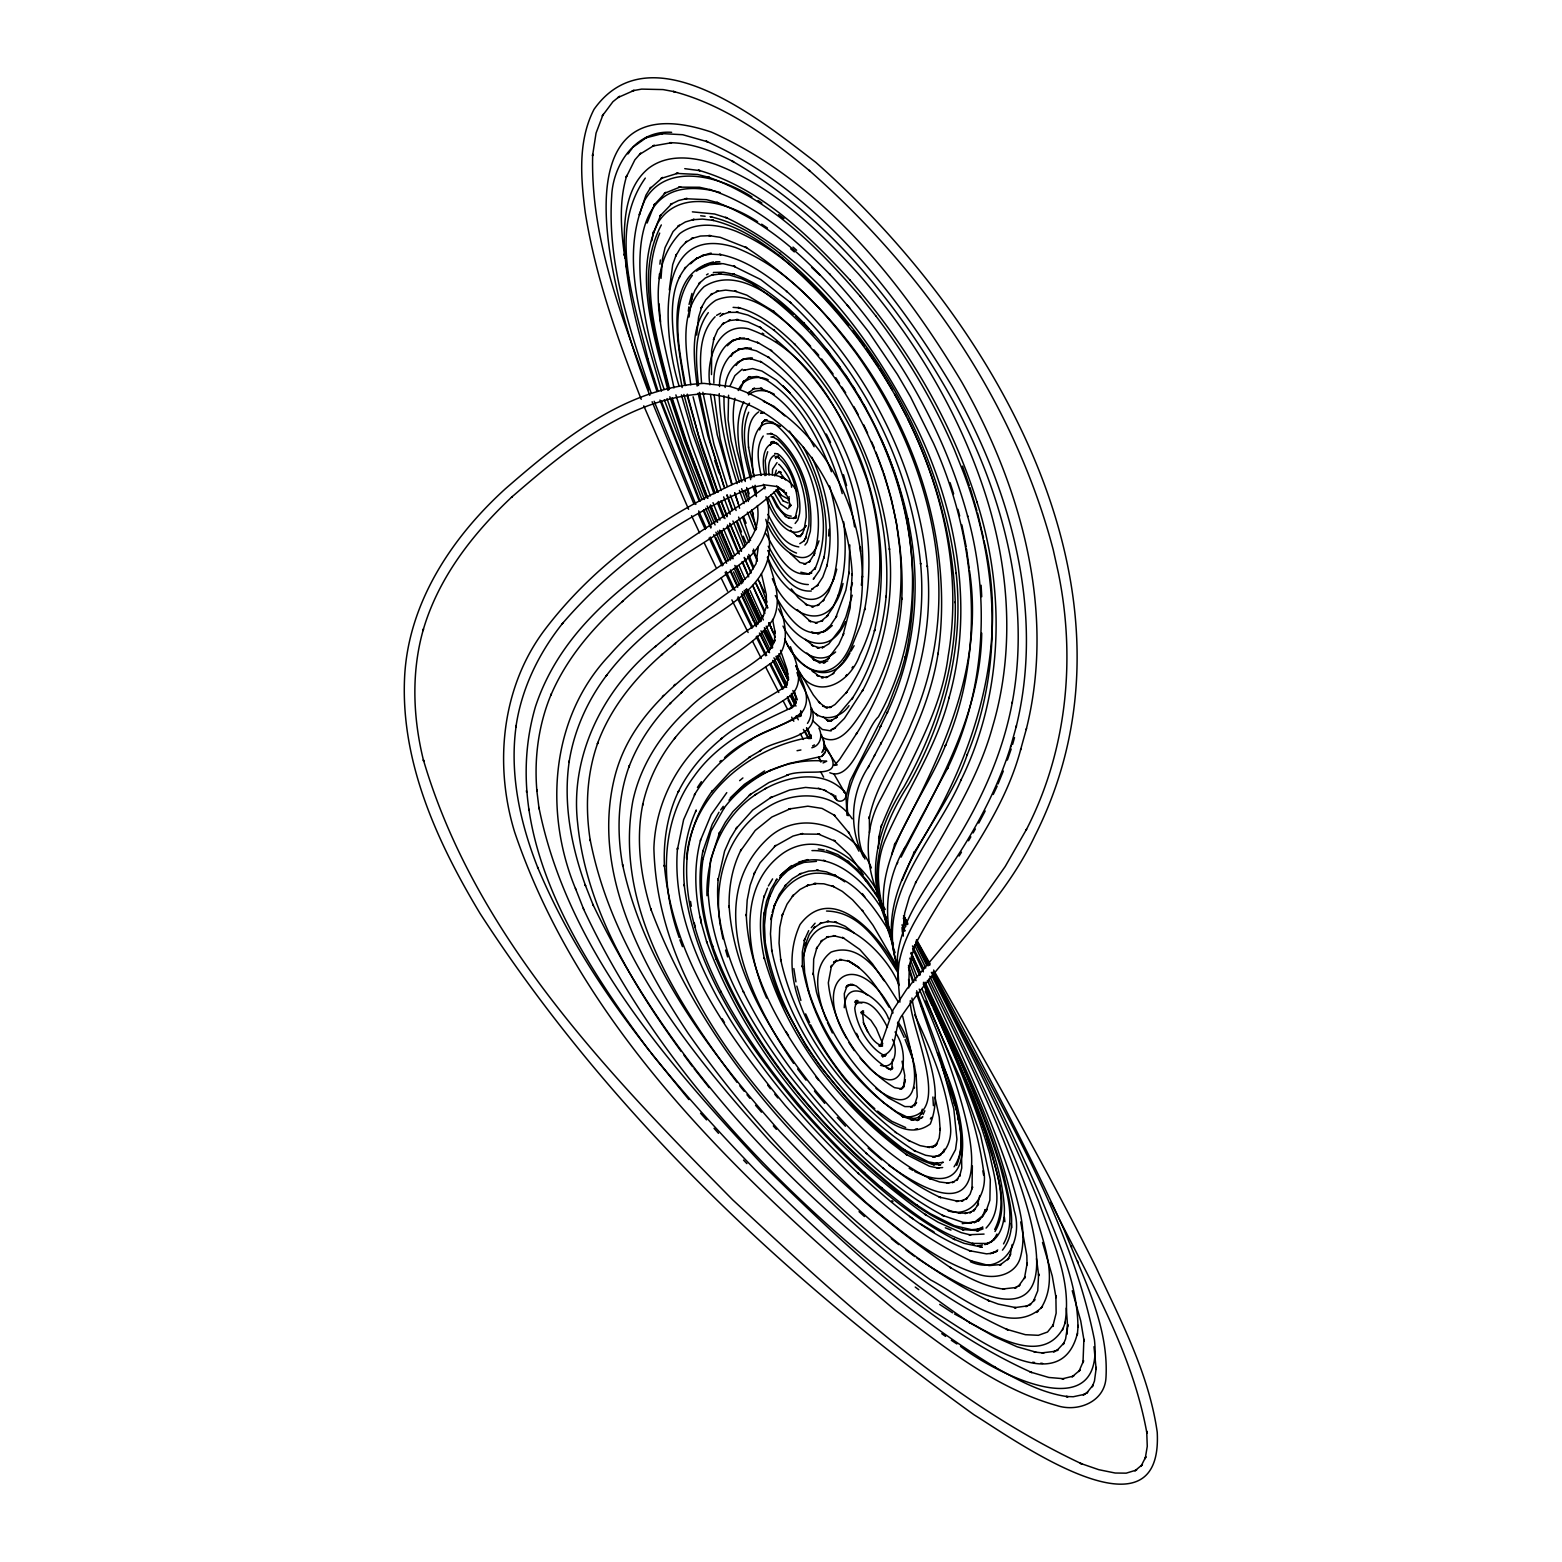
<?xml version="1.0" encoding="UTF-8"?>
<svg xmlns="http://www.w3.org/2000/svg" width="1562" height="1562" viewBox="0 0 1562 1562"><rect width="100%" height="100%" fill="white"/><g stroke="black" fill="none" stroke-linecap="round" stroke-linejoin="round"><path stroke-width="1.5" d="M786.194 493.319C786.721 490.292 783.89 497.517 786.565 493.162M713.873 383.041C713.17 364.395 721.82 337.431 744.644 338.075M772.331 474.789L772.565 469.283L777.036 462.625M661.019 278.368L662.464 258.882L665.061 247.597L673.066 231.566L679.392 225.24L677.771 226.47L685.367 221.96L694.192 219.324L692.396 219.754L702.47 219.09L713.697 220.418L711.96 220.125C738.514 226.217 761.631 241.759 782.757 258.355L781.664 257.535C881.612 343.25 951.219 469.986 955.28 602.952L955.241 601.8C956.764 667.267 935.462 730.977 903.597 787.502C878.508 825.947 864.587 874.525 886.103 918.105M659.32 278.739L659.418 273.936M800.681 710.573L800.584 716.45L801.716 712.467L799.353 716.587L800.857 715.357C775.689 729.63 746.05 736.932 724.553 757.648M724.026 395.83C723.323 425.391 730.899 454.308 739.47 482.346M696.691 335.049L698.605 317.086L701.885 306.542L701.065 308.163L705.848 299.728L712.135 293.519L710.573 294.788L718.364 290.942L716.411 291.43L725.725 290.102L736.444 291.411L734.706 291.079L746.773 295.14L774.069 311.58L772.936 310.74C856.327 380.347 906.507 490.488 901.782 599.3L901.84 598.09C899.029 646.512 882.179 693.372 856.269 734.179L857.206 732.637L839.712 759.327L834.401 765.478L836.139 764.248L833.874 765.068L835.963 764.619M706.961 895.709C705.965 856.464 722.933 815.676 756.633 793.945M784.007 490.976L783.831 489.999M878.313 848.225L879.035 836.51M828.641 535.981L829.071 529.342M689.037 317.008L691.927 298.088L691.322 299.767L694.914 290.298L700.03 282.39L698.78 283.757L705.341 277.958L713.326 274.385L711.471 275.166L720.863 273.916L718.891 273.858L729.669 275.049L741.696 278.778L754.797 285.065L753.392 284.323C869.839 363.751 937.102 518.975 905.101 657.895L905.413 656.528L900.454 673.925L888.466 705.399L850.118 780.922L846.018 796.698L846.975 815.325M981.717 633.098C980.624 715.24 937.2 786.447 901.098 857.108M669.317 289.907L672.695 264.622L676.326 254.411L675.585 256.246L680.544 247.811L686.831 241.251L685.484 242.54L693.118 237.932L691.38 238.615L700.498 236.038L710.651 235.647L708.699 235.55L720.277 237.346L746.773 247.811L745.308 246.952C876.243 331.339 960.591 498.376 937.942 654.38L938.137 653.033C930.093 705.341 905.12 752.474 880.851 798.729C864.469 827.645 864.86 862.556 877.414 892.742M1067.119 1332.249L1066.963 1334.163L1067.744 1324.576L1065.616 1338.907L1063.234 1344.55L1064.21 1342.695L1056.713 1350.759L1058.353 1349.451L1053.452 1351.794L1055.326 1351.286L1041.991 1352.868L1043.865 1353.102L1034.024 1351.911L1035.879 1352.145L1017.096 1346.776L994.662 1336.779L968.811 1322.213L970.256 1323.112C814.427 1216.681 674.862 1075.886 592.857 904.32L593.326 905.491L585.106 884.639L585.613 885.908C571.204 846.135 562.964 803.122 569.31 760.87L569.056 762.432C573.918 730.508 587.585 700.342 607.052 674.706L606.134 675.955C642.392 627.358 696.066 597.348 743.629 561.519C763.955 547.227 772.155 521.649 767.196 497.79M583.27 908.283L583.739 909.455C660.14 1072.528 791.29 1204.868 934.037 1311.729C967.854 1331.488 1059.661 1404.902 1077.487 1333.128M1077.975 1327.231C1077.409 1280.801 1056.576 1237.553 1039.921 1195.125C1007.021 1119.329 968.752 1046.013 931.382 972.365M1077.331 1335.041L1078.131 1325.357M1012.196 1244.523L1010.028 1255.946L1010.614 1253.954L1007.588 1259.812L1008.954 1258.23L999.621 1265.318L1001.359 1264.478L989.097 1265.591L970.158 1260.612L971.974 1261.276C897.447 1226.951 839.263 1165.682 785.256 1105.505C728.224 1036.25 672.207 957.115 664.377 864.997L664.455 866.617C663.167 840.668 667.443 814.31 678.748 790.802L678.045 792.285C688.452 771.14 703.993 752.845 722.288 738.065L720.961 739.119C742.028 720.824 768.894 711.569 791.133 695.168C805.172 682.086 796.054 661.527 790.45 646.648M719.555 386.497C718.832 368.573 730.274 345.261 751.381 348.267M844.241 1007.724C846.116 972.384 883.252 1001.144 888.622 1019.01M979.764 1195.535L977.382 1205.513L978.534 1203.794L973.673 1211.038L974.825 1209.3L969.69 1212.932L971.447 1211.819L964.828 1213.518L966.722 1213.225L958.599 1212.932M686.479 858.241C692.064 794.199 749.135 747.905 809.643 737.42L807.71 738.26L810.951 736.327L809.506 737.889L810.971 734.843L810.346 738.65L808.003 728.81M659.906 264.193L660.375 259.975M688.334 311.17L688.842 306.874M861.345 585.203L862.478 576.066L862.361 577.491C866.715 495.33 833.425 407.936 767.782 356.624L769.129 357.62L756.379 350.845L745.172 348.092L747.105 348.404L737.772 349.498L739.568 349.009L732.207 353.656L733.652 352.504L730.957 356.468M725.158 387.493C725.842 372.967 736.327 357.249 752.318 357.971M734.98 398.29C731.348 415.629 734.042 433.357 737.127 450.559L744.664 479.964M728.595 395.245L728.087 419.827L731.055 440.504L741.852 481.994M702.744 852.032L702.998 850.431C695.461 887.001 703.173 924.802 716.138 959.224L715.689 958.111C754.095 1051.206 821.788 1130.205 899.341 1193.329L898.228 1192.47C918.378 1207.524 939.406 1222.675 963.832 1229.88L962.036 1229.509L978.769 1230.68L976.894 1231.051M1064.776 1323.717C1072.547 1281.816 1052.358 1240.736 1038.906 1202.057C1007.549 1124.835 969.241 1050.718 932.123 976.172M875.97 1088.402C930.893 1129.736 916.464 1046.325 897.935 1021.997M914.297 1088.304L914.473 1087.308M922.244 1109.157L921.404 1113.784L922.361 1112.164L918.241 1117.982L919.764 1116.85L913.165 1119.075L915.156 1118.626L906.097 1117.064L907.991 1117.455L896.529 1111.871L883.077 1102.186L884.131 1103.006C849.513 1073.094 821.905 1033.693 808.237 989.761L808.55 990.933L804.645 972.677L803.786 956.881L805.621 943.272L805.172 945.088L809.292 934.31L815.013 926.598L813.743 928.121L821.612 922.673L819.952 923.493L828.914 921.346L827.059 921.443L836.529 922.498L834.713 921.775L845.12 926.246L854.258 933.022M651.901 240.646L653.619 231.469L653.248 233.363L660.902 214.658L659.828 216.161L672.031 203.529L670.43 204.505L678.552 200.522L687.202 198.452L685.23 198.706L706.434 199.682L718.559 202.904L716.802 202.338C780.297 226.783 827.958 279.364 868.706 331.964L897.369 374.353L910.529 396.885L933.432 443.12C975.84 537.465 986.93 649.46 945.244 746.05L945.791 744.683C920.252 808.55 859.198 871.186 893.464 944.229M639.678 213.174L639.346 214.931L645.926 195.172L650.807 187.303L649.753 188.846L662.698 177.424L660.98 178.478L678.181 173.148L676.19 173.382L697.511 174.456L709.578 177.502L707.937 176.955C770.105 199.175 818.332 247.85 860.584 296.8M1026.214 729.513C1056.01 610.801 1020.787 485.684 961.606 381.811C900.923 280.613 821.475 181.426 711.413 132.106C541.858 75.093 621.11 322.885 649.812 395.342M770.71 919.491L771.706 914.883M878.625 838.384L881.515 825.029M852.208 595.22L845.882 617.01L840.356 628.881L828.817 643.876L822.081 647.898L823.896 646.941L817.199 647.898L819.269 647.781L811.557 645.204L813.314 645.848L805.348 639.366L806.617 640.557M700.401 840.942L700.772 839.341C693.255 866.754 694.953 895.787 701.397 923.22L701.026 921.951L706.903 942.706L706.571 941.535C747.847 1052.788 829.988 1146.762 925.915 1214.982L924.626 1214.162L938.04 1222.206L961.216 1232.613L970.822 1235.015L968.967 1234.741L984.06 1234.078M789.161 496.677L788.302 500.387L789.083 498.629M759.64 429.921L762.432 422.365L761.865 423.204L764.931 420.178L763.369 421.349L767.215 419.944L764.521 420.315L772.839 422.209C809.721 451.223 827.235 510.13 814.017 555.154L814.681 553.397L809.077 562.34L810.385 561.051L803.961 564.272L805.894 563.941L799.842 562.457L790.313 553.436M689.057 304.453L691.966 293.402M908.752 987.926L909.338 965.336L914.785 945.127L914.395 946.416C948.173 879.738 1001.418 822.725 1020.865 748.842M850.607 589.635L852.442 582.977M703.31 849.962L712.213 824.345L718.989 812.22M1020.533 750.014L1026.527 728.361M1012.586 744.469L1014.519 737.615M803.258 957.213C818.195 888.622 885.634 948.544 898.716 984.607M891.609 854.531L895.006 843.324L894.479 844.905C939.309 759.62 984.665 670.41 969.475 570.403M986.071 1211.155L989.859 1200.202L990.308 1179.603L980.526 1134.891L960.083 1077.897L925.915 1000.754M647.098 223.034L654.79 203.763L653.775 205.325L665.763 192.36L664.221 193.415L680.681 186.796L678.709 187.147L699.503 187.264L711.432 189.978L709.617 189.49C757.238 205.012 795.644 239.533 830.105 274.619L829.52 273.994C893.523 342.566 942.999 425.723 967.718 516.495L967.542 515.831C990.503 599.125 985.192 690.541 947.392 768.719L948.036 767.391L904.32 848.771M772.194 912.559C777.72 892.683 794.609 874.134 816.165 873.197C852.227 872.045 874.388 907.522 891.101 934.486M821.846 752.513L823.701 749.096M823.994 748.257L824.404 744.254L821.397 734.55M823.096 750.99L824.599 746.382M884.033 1056.146L884.795 1054.467L882.706 1057.083M981.229 1228.337L982.888 1227.088L976.933 1229.528L978.964 1229.079L971.603 1229.704L954.499 1225.701L930.21 1213.615L916.211 1204.634L917.421 1205.493C828.153 1139.225 751.283 1050.523 712.311 945.42L712.702 946.533C703.544 918.065 698.507 887.685 703.193 857.87L702.9 859.451L710.983 831.257L724.436 807.515L723.323 808.999C735.761 792.383 752.298 779.028 771.003 770.086L769.265 770.945L788.83 763.545L821.905 756.34L825.673 750.951L823.604 740.017M711.14 253.103C653.209 266.165 675.409 347.584 682.125 387.552M701.182 838.657L711.198 814.603L726.779 792.637M881.105 826.903C903.422 769.988 940.344 718.169 948.193 656.02C962.114 575.05 943.487 491.425 907.542 418.499M1007.353 760.069L1011.18 748.979M984.665 1211.311L985.29 1209.515L982.459 1216.31L978.339 1221.133L979.628 1219.668L974.161 1222.714L976.035 1221.816L969.162 1223.026L971.213 1222.987L962.934 1222.343L942.257 1215.256L943.838 1215.939C880.46 1182.161 830.789 1127.686 786.818 1071.942C747.612 1018.483 711.374 957.623 707.976 889.754L708.074 891.258L710.651 859.744L719.594 832.429L718.852 834.108L725.354 822.237L732.949 811.596L750.756 793.984L749.291 795.175L768.953 782.542L788.478 774.791L786.682 775.24C808.413 766.239 852.266 784.651 823.721 744.117M954.499 1313.993C982.4 1328.266 1039.667 1370.05 1063.214 1328.11M1062.59 1329.945L1065.421 1321.901M836.724 569.212C822.744 625.913 780.395 591.393 767.723 557.243M905.062 847.248C885.927 878.918 882.335 918.007 895.085 952.722M902.035 880.48L914.336 851.876L913.614 853.379C972.735 761.495 1010.399 650.007 983.923 540.511M843.031 583.524C830.73 637.062 786.721 616.365 772.37 578.682M767.489 888.192L763.916 897.271L764.404 895.651C758.429 916.289 759.854 938.215 764.443 958.99L764.208 957.701C786.565 1037.422 840.825 1106.853 907.288 1155.158L905.96 1154.338L929.546 1166.248L938.86 1168.22L937.005 1167.986L942.667 1167.556M818.957 540.803C806.539 580.029 771.296 540.96 765.77 519.345M998.04 783.948L1003.312 771.042M956.705 1165.408C969.904 1132.333 950.828 1096.465 941.495 1064.835M695.578 811.693L696.281 810.034C685.386 833.698 682.125 860.232 684.371 886.064L684.176 884.482C694.231 969.045 745.074 1041.913 798.084 1105.837C843.675 1157.149 893.23 1207.738 954.831 1239.603L953.113 1238.822L964.066 1243.332L982.283 1247.237L980.233 1247.257M746.851 406.803C736.913 430.077 744.644 456.358 750.697 479.69M770.086 445.424L773.19 441.441L770.632 442.456L774.654 442.163L772.78 441.909L777.993 444.233L776.529 443.237C796.23 459.287 806.187 490.312 806.207 517.159L804.079 529.811L801.657 534.731L802.79 533.189L799.705 536.293L801.267 535.375L797.577 536.567L800.525 536.508L796.249 535.571L797.147 535.961L790.372 530.26M738.24 390.52C742.419 378.59 757.375 374.392 768.172 379.781M933.607 970.041C989.078 1068.369 1045.681 1166.17 1095.977 1267.309C1120.696 1320.3 1148.91 1373.642 1157.227 1432.237C1163.299 1548.001 1010.848 1437.313 974.044 1414.801C783.265 1277.345 608.321 1111.773 480.12 913.555C437.165 842.152 400.165 761.377 404.656 676.131C408.639 602.444 451.965 537.269 505.268 488.886C561.734 439.801 626.03 387.181 703.993 383.393L729.884 386.4L734.882 375.641L742.262 369.159M740.544 388.743L744.137 380.757L742.848 382.28L749.897 376.52L748.218 377.321L756.965 376.481L766.415 380.074C798.612 400.204 817.59 435.974 831.433 471.744M808.706 930.64L804.098 940.754L804.801 939.152L802.321 951.922L802.38 967.093L802.341 965.589C812.728 1027.347 850.958 1083.364 903.539 1116.986L901.996 1116.244L912.833 1120.11L910.997 1120.032L919.042 1119.837L917.128 1120.579L922.83 1116.771L921.385 1118.236M923.103 1114.507L924.821 1110.777M944.346 1149.163L942.687 1152.756L944.229 1151.37L938.899 1155.782L940.714 1155.177L933.295 1156.681L935.189 1156.817L925.641 1155.275L914.082 1150.569L915.683 1151.467C844.905 1106.54 788.986 1032.482 771.628 949.872L771.823 951.395L770.476 933.842L771.452 918.807L774.772 904.457L774.166 906.058L779.223 894.421L785.842 884.853L784.573 886.142L792.403 878.703L801.15 873.431L799.295 874.154L808.686 871.108L818.468 870.385L816.477 870.229L826.435 871.869L836.392 875.97L834.811 875.091L844.769 881.827M993.256 794.453L997.181 786.116M897.037 863.942L897.779 862.4M868.862 766.181C850.626 793.223 848.576 827.84 863.376 856.796M659.691 233.109C638.975 283.152 657.036 338.993 669.532 388.879M874.037 756.457L881.319 742.731L880.558 744.215C910.802 689.291 926.481 625.971 920.565 563.199L920.643 564.194C910.9 464.929 862.341 370.428 790.06 302.13L790.958 302.911L760.694 279.539L733.593 266.165L735.253 266.594L723.44 263.724L712.897 263.314L714.849 262.943L705.692 264.896L696.418 271.124M978.769 823.115L985.173 810.971M880.246 1046.423L893.113 1009.872L906.917 988.883L980.155 902.133L1005.225 866.461L1026.585 829.188L1026.058 830.223C1066.905 751.478 1076.062 658.871 1058.275 572.493L1053.237 549.804C1014.382 401.766 923.259 270.48 808.979 170.238L809.799 170.941C769.246 137.339 725.002 104.966 673.3 91.436L674.999 91.807L663.049 89.581L641.631 89.112L632.2 90.811L634.152 90.381L618.025 97.527L619.645 96.297L612.929 101.706L602.249 115.978L603.147 114.358L596.059 133.082L592.525 155.907L592.701 154.15C590.221 235.979 620.661 314.313 648.679 389.778M868.023 767.743L874.837 754.954M994.701 1229.45C1010.067 1199.323 993.491 1164.139 985.7 1134.11C968.303 1082.661 945.732 1033.204 923.962 983.533M996.947 1234.039L993.744 1239.877L994.896 1238.139L990.425 1242.337L992.026 1241.282L986.247 1243.84L988.141 1243.469L972.286 1243.43L974.239 1243.86C938.547 1234.507 909.338 1210.003 881.144 1187.374L882.042 1188.174L864.059 1172.359L864.84 1173.023C807.944 1120.266 757.277 1059.817 720.707 991.109L721.117 991.929C699.952 950.457 683.492 904.398 687.124 857.167L686.889 858.846C689.135 834.303 697.745 810.366 712.545 790.567L711.589 791.973L730.118 771.843L750.346 756.613L748.842 757.511L760.85 750.463L759.327 751.361C775.611 737.947 822.198 739.627 811.674 708.23M1003.526 1243.899C1016.803 1219.942 1006.143 1191.084 1000.305 1166.482C980.741 1102.772 952.039 1042.342 923.435 982.303M1041.034 1308.195C1059.661 1278.692 1042.518 1241.224 1034.63 1210.862C1006.299 1129.873 966.917 1053.413 929.8 976.23M807.476 723.382C818.468 707.176 801.56 687.885 796.991 672.5M954.05 1166.814C966.741 1148.363 959.088 1124.308 955.319 1104.275C945.264 1065.538 929.956 1028.479 916.66 990.796M851.017 651.1L854.121 645.731M968.538 840.766L970.822 836.841M973.087 832.917L975.352 828.992M679.294 277.587L680.231 276.025M684.371 268.918L685.308 267.317M797.206 669.063C814.661 702.295 849.65 684.254 859.725 655.161C886.162 601.35 884.151 537.621 867.34 481.252C846.038 420.998 812.552 351.001 748.12 328.684C717.388 322.319 705.712 360.978 709.909 384.838M994.994 1231.5C1009.13 1207.699 997.806 1178.256 992.007 1153.557C976.758 1103.358 955.163 1055.385 933.139 1007.861M748.686 412.212C739.939 433.143 746.558 456.787 751.791 477.816M767.684 451.73L765.204 460.497L766.317 475.102M776.783 457.061L775.592 458.603M768.387 885.927L772.604 878.898M930.386 1118.978L931.362 1117.377M708.308 312.654C693.137 333.467 695.969 361.31 698.526 385.463M959.068 856.035L961.45 852.208M661.331 224.928C634.25 276.142 656.255 337.275 668.887 389.641M743.785 401.785C731.953 426.504 740.876 455.714 745.269 481.486M845.53 621.656C827.372 662.561 791.504 638.233 778.637 608.985M850.001 652.877C831.16 689.096 797.245 669.844 784.944 639.698M962.231 1223.651L975.157 1221.757L983.396 1215.138M775.943 880.558L777.017 878.957L771.023 889.188L766.532 901.157L763.779 914.824L763.974 913.067C760.616 944.463 770.007 975.547 782.699 1003.917L805.972 1045.837L820.694 1067.1L852.403 1105.33C876.184 1129.033 901.196 1155.236 934.388 1164.861L932.475 1164.295L940.773 1164.744L938.742 1165.057M982.244 1216.876L987.223 1209.437M697.433 787.482L701.358 781.683M736.171 365.43L738.846 361.544L737.401 362.95L744.547 358.694L742.653 359.377L752.259 358.752L750.463 358.616L761.729 362.15L760.264 361.349C816.575 396.182 844.866 463.641 854.551 526.902M795.136 523.446L797.811 519.99L799.471 513.839C802.438 493.377 789.532 461.2 777.681 453.781M806.402 525.633C790.099 546.895 769.48 511.223 765.927 496.579M720.648 809.975L723.265 806.324M814.407 577.823L813.275 579.287L819.64 570.071L824.189 556.521L823.838 558.22C830.945 520.087 821.417 480.413 803.083 446.732M628.959 152.412L627.826 153.877L631.946 148.683M845.725 676.053L846.858 674.589M851.973 667.892L853.067 666.466M804.938 545.079L807.085 542.287L810.346 531.314C813.587 496.853 802.517 459.208 776.177 435.876L770.496 433.338L772.311 433.826L767.118 433.924M747.339 405.925L749.526 403.211M849.025 705.673C840.727 718.461 821.261 722.913 811.361 709.402M776.334 470.103L774.596 475.727M715.123 316.754C698.097 333.975 699.854 360.568 701.553 382.827M780.258 875.54L791.543 865.582M811.264 927.672L815.091 923.201M821.905 756.34L825.048 752.825M986.071 1228.083C1005.225 1207.895 994.096 1176.752 989.429 1153.147C972.833 1094.767 947.08 1039.589 923.24 983.943M777.642 489.16C730.45 532.447 669.161 557.732 622.106 601.721L623.179 600.823C593.189 627.143 566.518 658.344 550.8 695.363L551.366 693.899C538.5 724.475 534.028 758.195 536.918 791.173L536.703 789.571L539.105 808.901L538.91 807.339C567.24 948.954 666.935 1062.472 762.764 1164.94C843.617 1243.86 927.574 1325.591 1031.877 1372.588L1030.022 1371.924L1048.805 1377.469L1064.034 1378.758L1062.101 1378.895L1073.777 1376.005L1072.04 1376.864L1080.221 1369.952L1078.854 1371.534L1083.598 1360.678L1082.993 1362.669L1083.891 1339.239L1084.106 1341.075L1080.728 1320.886L1072.254 1290.759M730.313 797.811L744.313 784.397L764.658 770.906M729.005 800.232C753.138 772.819 790.372 757.55 826.728 761.221L823.057 762.959M761.416 573.703L766.298 594.556L766.434 606.466L762.861 617.01L763.545 615.35L756.711 624.136L758.117 622.847C700.869 664.182 631.809 704.755 614.237 778.891C592.388 869.878 639.131 959.595 688.1 1033.224C754.505 1128.018 836.021 1213.069 930.659 1279.961C960.552 1295.464 1009.696 1338.673 1042.479 1306.672M645.301 178.088C607.501 231.254 634.816 302.52 648.113 359.729M692.376 275.342C668.966 306.913 679.255 349.79 685.503 385.541M855.39 1004.346C869.702 995.482 882.276 1017.038 887.47 1027.366M749.038 392.082L747.671 393.526L754.583 388.118L752.864 388.821L762.061 388.372L760.264 388.352L769.558 392.121C790.06 405.651 802.419 424.844 814.114 446.752M1036.914 1312.471L1038.359 1310.948M774.85 475.609L779.145 471.861M1002.453 1250.166C1019.146 1229.216 1008.896 1199.479 1004.093 1176.127C986.344 1114.702 958.892 1056.673 931.948 998.86M763.252 436.013C755.247 447.415 758.449 462.703 761.104 475.434M803.708 541.135L806.187 537.133L805.328 538.851L808.862 525.574C810.483 494.275 800.818 462.001 778.091 439.859L772.468 436.755L774.283 437.301L770.886 437.028M880.734 1045.7L882.237 1044.548L878.859 1045.876L882.628 1045.896C873.119 1043.592 868.082 1032.697 863.376 1022.602M662.386 696.496L663.655 695.305M727.365 345.768L733.789 339.676L732.285 341.043L740.525 338.114L738.767 338.7L748.784 339.169L747.007 339.013L758.761 343.093L757.219 342.176L771.784 350.864L770.398 350.044C844.417 411.294 882.335 515.48 864.567 610.039L864.86 608.477L860.721 624.468L850.197 650.534L843.656 661.644L844.749 660.238L832.331 674.14M673.866 685.503L675.116 684.312M779.965 876.106C818.41 834.948 868.628 880.226 886.65 918.105M655.864 646.102C603.772 688.334 569.857 754.915 577.608 822.862C586.023 907.873 631.868 983.611 681.052 1051.304M949.716 1160.371L955.534 1149.632L956.94 1139.303L953.796 1108.825L943.585 1071.181L916.269 992.807M690.541 263.802L697.082 258.003L695.441 259.175L703.31 255.407L701.475 255.777L710.69 254.137L721.175 254.704L719.418 254.313C745.386 259.233 767.391 275.303 787.287 291.86L786.291 290.981C864.255 361.779 916.933 461.708 927.359 566.83L927.301 565.776C934.076 634.074 914.59 702.334 880.988 761.416C863.474 790.352 849.865 825.986 864.957 859.041M633.313 146.965L647.215 136.987L645.438 137.964L663.186 133.434L661.214 133.551L682.711 134.722L707.625 141.791L706.083 141.166C814.427 189.705 892.722 287.291 952.449 386.927C1010.341 488.515 1044.802 610.742 1016.14 726.935L1016.452 725.783L1010.555 747.066L1010.887 745.894C996.868 791.583 973.224 833.6 946.357 872.885C927.769 901.235 905.277 928.96 898.99 963.207L897.838 975.723L899.907 1002.14M719.848 761.592L721.156 760.46M765.282 487.071C681.091 549.726 570.852 599.378 535.395 706.864C498.844 832.605 577.862 954.636 649.714 1051.343M832.292 625.522L826.786 630.228L817.453 633.821L819.464 633.469L811.459 632.278L813.412 632.805M719.984 316.383L723.343 313.552L721.917 314.763L730.255 311.814L728.322 312.38L738.299 312.341L736.366 312.049L747.866 315.055L760.655 321.186L774.459 330.461L773.327 329.641C849.65 394.327 893.132 497.38 886.084 597.231L886.181 595.942C882.725 632.317 871.713 668.282 851.837 699.112L852.891 697.492L835.611 717.973L837.369 716.88L830.593 721.058L832.39 719.945L827.645 720.98L831.492 721.097L826.728 719.809L828.426 721.039L823.311 717.075M667.775 636.203L738.279 585.262L736.952 586.355L748.178 575.909L756.086 563.667L758.292 546.798M739.646 780.668L742.907 777.954M654.595 647.176L669.044 635.148M883.331 1056.381L886.044 1055.092L882.53 1055.385L885.361 1055.951C869.409 1049.098 856.366 1025.375 854.765 1008.056L856.913 1000.266L854.902 1002.511L857.948 1000.676L855.254 1001.281L861.931 1003.038M774.752 454.991C767.664 458.72 768.289 468.424 769.051 475.102M778.423 455.909L774.928 456.983L779.145 457.529L777.388 456.924C791.016 466.862 797.323 488.164 797.811 506.732L795.292 517.393L796.444 515.89L793.516 518.545L796.054 517.471M996.146 1251.025L997.747 1249.971M799.783 543.654L804.469 540.647M995.463 1252.158L997.239 1251.045L991.499 1253.368L993.549 1253.075L986.579 1253.856L969.201 1250.654L970.939 1251.142C927.574 1234.82 892.058 1203.423 857.928 1173.062L858.573 1173.667C809.272 1127.471 764.911 1075.691 729.298 1018.209L717.446 997.845C692.688 952.156 672.91 900.747 677.537 847.893L677.439 849.474L683.609 819.699L695.246 793.574L694.309 795.117C707.976 771.823 728.38 753.118 751.478 739.373L749.858 740.368C766.395 728.634 788.615 725.451 803.005 710.925C812.299 696.574 800.525 679.548 795.78 665.685M748.491 394.913C755.715 388.665 766.473 389.895 774.322 394.249M706.532 274.834L708.133 273.858M764.911 788.927C787.638 776.236 821.085 769.675 841.996 789.279C853.653 796.952 836.939 808.569 833.737 794.863M754.973 794.941L766.571 787.912M758.741 411.841C747.378 419.553 747.808 435.447 748.569 447.572M835.631 651.979C814.876 669.766 791.739 644.032 782.992 626.069M826.025 677.713L833.971 673.222M716.567 315.348L720.726 313.122M812.572 745.914L814.466 744.898M699.21 269.308L709.402 264.779L721.156 263.548M990.171 1253.681L994.154 1251.923M811.83 747.788C820.499 745.718 822.862 735.351 818.937 728.204M813.372 588.64L811.518 589.44L818.195 584.657L816.965 586.004L822.823 577.061L827.294 564.604L826.786 566.147C834.909 529.557 827.294 491.034 811.947 457.334M827.743 660.882L823.291 662.815L825.185 662.503L818.332 662.327L820.323 662.815L813.158 659.242L814.72 660.472L806.89 653.014M762.315 412.739L760.596 413.266L764.248 412.446M861.111 1012.684L863.571 1010.965L861.463 1013.816L862.361 1011.083L863.591 1023.09L867.515 1031.642M796.015 518.291L788.673 518.135M789.493 505.776L791.251 505.073L788.732 507.982L789.845 503.901L789.728 505.756C789.689 497.946 784.807 490.253 776.548 486.133L784.827 492.46L776.783 486.524L764.853 484.923L751.986 487.364C679.763 517.491 613.261 564.292 562.183 623.824L563.218 622.574C538.968 652.682 521.396 688.647 515.909 727.131L516.202 725.451C509.29 774.01 520.166 823.233 538.031 868.316L537.582 867.144C585.926 983.045 668.946 1080.299 755.247 1169.84C828.563 1243.059 906.448 1313.173 995.228 1367.277L993.842 1366.477C1017.077 1379.558 1041.249 1393.109 1068.076 1396.701L1066.045 1396.506L1073.25 1396.74L1085.102 1394.202L1083.13 1394.886L1087.757 1392.152L1086.312 1393.441L1093.088 1385.103L1092.228 1386.841L1094.454 1381.081L1096.29 1367.375L1096.173 1369.425L1094.005 1346.698M978.964 1230.329L983.103 1228.845M941.515 1162.889L943.331 1162.265L935.775 1163.397L937.805 1163.553L928.433 1161.874L903.558 1149.359L904.984 1150.198C837.115 1099.375 779.301 1025.843 764.95 940.597L765.204 942.159L764.501 925.055L766.044 909.748L769.636 896.276L769.012 898.033L774.303 886.552L781.059 877.004L779.789 878.274L787.658 870.737L796.386 865.211L794.687 865.875L803.981 862.419L816.438 861.365M881.534 1055.951C899.263 1051.538 892.8 1026.214 902.563 1014.636C944.815 953.386 1003.312 903.441 1035.313 834.948L1035.86 833.913C1154.806 594.907 996.4 322.182 816.555 163.034L815.755 162.331C763.974 122.734 650.983 28.975 594.029 109.34C577.667 140.97 580.83 178.302 585.242 212.432C595.512 276.884 617.459 338.759 641.221 399.306M832.956 729.278L830.925 729.884L835.494 727.541L833.991 728.771L844.359 718.461L863.083 689.682L862.302 691.205C885.478 647.761 893.835 597.367 889.403 548.555L889.5 549.629C881.593 473.11 847.385 399.54 794.375 343.855L795.234 344.694C778.794 328.879 760.518 313.298 737.967 307.421L739.685 307.87L733.105 307.363M811.791 572.961C788.283 580.42 775.045 549.531 765.81 533.521M798.651 862.126L807.827 859.569M984.802 1244.621C1000.969 1240.384 1005.088 1221.504 1004.327 1206.918C1001.691 1168.747 986.93 1132.762 973.653 1097.285L925.094 984.392M744.976 369.979L743.161 370.428L752.591 368.554L761.885 371.014L776.373 380.191L790.157 393.116L782.699 385.619C812.474 414.828 831.843 453.546 842.211 493.612M915.332 1129.209L917.324 1128.74M811.283 591.041C788.771 592.388 777.505 566.479 767.723 550.546M932.494 1157.032C945.869 1156.134 951.238 1140.475 950.692 1128.955C948.232 1088.616 931.303 1050.875 914.629 1014.617M797.05 750.697L800.915 749.975M977.753 1245.89L982.459 1245.031M831.16 730.938L822.413 729.493L812.494 720.551M713.58 261.908C661.37 274.541 678.513 346.608 684.39 383.92M827.684 676.776L821.514 677.713L823.584 677.478L816.848 675.389L818.8 676.014L812.045 670.742L813.392 671.953M778.833 464.461C777.427 462.313 791.309 476.508 791.602 487.246M791.192 516.143C781.508 515.538 776.9 504.233 772.975 496.95M774.693 453.468L776.978 453.781M826.532 911.056C861.58 911.603 881.944 947.021 898.423 973.497M715.669 261.85L719.828 261.752M713.365 272.471L723.421 272.218L734.804 274.463L732.988 273.955C761.026 283.171 783.851 303.087 804.391 323.607L803.649 322.807C855.175 377.496 891.785 446.244 908.03 519.638L907.854 518.838C922.068 583.719 915.566 653.189 886.904 713.326L887.665 711.784L880.226 727.111L881.007 725.51C868.511 754.173 842.25 782.132 848.127 815.774M776.49 442.612C761.084 443.198 762.178 465.105 765.029 475.649M671.64 132.321C636.144 129.783 612.694 164.42 611.66 196.753C607.247 264.115 629.72 329.582 650.963 392.492M863.747 1012.664L861.072 1012.078L870.893 1020.259L876.243 1028.323L882.784 1043.846M692.376 211.846L714.595 213.994L727.111 218.016L725.569 217.352C813.978 258.687 874.076 343.347 917.07 428.164C956.842 511.262 974.376 608.36 948.895 698.331L949.247 697.082C936.36 748.296 905.882 792.09 885.146 839.985C872.377 870.522 879.543 904.398 891.316 933.959M808.315 584.559C787.717 584.188 777.407 561.266 768.231 546.251M684.761 168.657L700.147 170.688L698.312 170.18C759.933 187.752 807.886 234.515 850.275 280.379L849.806 279.852C906.429 344.616 951.473 420.256 977.148 502.613L976.953 502.007C1005.869 592.701 1003.292 694.524 960.728 780.59L961.333 779.282C935.54 839.399 874.642 895.182 897.33 966.409M811.947 850.607C834.049 849.767 853.086 864.196 865.934 880.929M700.655 215.79L705.106 216.278M765.029 401.629L763.349 401.258L774.069 406.393L784.846 415.902M948.154 1210.823C973.302 1219.161 989.019 1190.732 983.259 1169.02C974.571 1105.876 945.303 1048.063 922.224 989.332M1032.677 1362.24L1034.532 1362.454M1040.761 1363.196L1042.635 1363.431M787.99 503.003L782.992 500.797M903.187 1117.006C956.92 1119.934 908.635 1024.555 910.353 1000.52M787.795 509.017L780.785 504.135L773.873 492.03M818.293 848.986L824.228 849.943M820.089 788.79L805.562 787.424L789.728 790.001L770.222 797.831L771.882 796.815L752.747 810.014L736.073 828.641L737.03 827.196L730.176 838.501L724.592 851.114L718.032 880.128L718.227 878.566C714.654 918.065 727.033 957.018 743.688 992.358L743.278 991.479C773.58 1052.827 817.16 1106.931 866.793 1153.713L866.012 1153.029L883.604 1168.61L882.667 1167.771C903.441 1184.777 925.173 1201.725 950.672 1210.999M781.312 472.349L779.126 471.412L785.608 479.905M787.17 498.512L780.961 495.076M798.807 546.895C782.484 544.747 775.025 526.863 767.879 514.386M711.803 217.02L710.066 216.669C736.444 222.429 759.483 237.619 780.57 253.864L779.497 252.985C874.818 332.999 941.827 449.446 956.178 573.664L956.1 572.629C964.32 646.238 944.776 720.512 908.635 784.514C879.308 829.559 864.177 881.007 890.828 931.557M905.667 1127.549L891.765 1121.301L877.61 1111.129M791.719 527.956C778.969 523.114 773.346 508.802 768.094 497.341M948.915 1210.57L960.415 1213.381M970.451 1261.745C1004.854 1276.798 1023.422 1239.545 1014.246 1210.667C998.352 1129.97 959.029 1056.342 925.094 982.166M720.062 192.477C601.272 160.242 644.013 332.042 664.104 389.309M826.2 850.255L837.818 854.59L848.869 861.99M823.35 860.232L825.263 860.779M818.254 788.224L825.868 790.606M729.884 386.4C830.047 416.371 885.381 540.354 853.301 637.628C838.482 684.41 803.942 680.349 784.632 638.975M800.818 572.2L809.057 574.015L807.085 574.25L811.088 572.805L809.526 573.703L815.52 567.65L814.72 569.427C834.655 524.383 817.648 470.494 789.357 431.034M893.054 1012.977C858.846 944.112 809.389 976.816 846.721 1038.476M945.322 1227.791L950.985 1230.095M914.766 1171.5C988.941 1207.367 958.834 1096.173 942.843 1066.065M880.519 1065.304C895.573 1070.243 898.072 1048.707 892.468 1039.433M908.479 1140.455L920.096 1145.629L929.644 1147.465L927.789 1147.23L935.482 1145.766L932.026 1147.582L937.044 1143.325L936.126 1145.161L939.211 1138.034L940.285 1128.486L940.207 1130.283L939.231 1116.986L935.013 1097.246M796.522 553.065C782.874 548.418 775.845 534.184 769.07 522.528M780.434 426.387C749.74 410.005 750.15 459.482 754.036 476.41M824.014 790.021L832.507 794.785L830.984 793.535L836.783 799.549M770.945 494.9L776.958 506.849L785.686 516.592M785.276 516.378L789.122 518.369M751.888 196.89C721.41 177.307 667.97 160.886 645.008 199.721C617.654 261.069 645.047 330.441 661.448 391.125M757.609 221.706C729.259 202.884 680.153 187.264 657.934 222.78C632.727 275.83 654.849 337.099 667.97 390.402M820.87 736.522C840.649 749.272 855.605 720.765 864.84 707.703C893.894 660.492 904.964 603.596 899.829 548.672L896.549 523.524L891.297 498.649L883.877 473.286M909.182 1168.278L912.911 1170.426M762.276 333.136L763.818 334.053M776.002 341.336L777.388 342.156M920.311 1223.749L934.017 1231.969M835.397 763.955L837.056 765.009L825.966 748.784M829.832 772.741C852.735 782.425 865.524 728.556 878.391 716.86C926.129 631.673 920.877 525.262 880.773 438.258M894.967 1131.884L910.002 1141.412M758.039 200.522L761.885 203.04M939.68 1304.387L952.527 1312.802M951.336 1340.294L956.881 1343.945M960.571 1346.385C994.018 1372.315 1104.08 1429.738 1094.454 1339.923C1068.017 1207.777 990.484 1092.775 932.963 972.696M761.651 224.186L767.45 228.052M909.533 1216.447L913.321 1219.024M916.796 1257.918C1163.026 1423.197 958.541 1042.869 928.824 979.14M941.749 1333.694L945.615 1336.389M915.234 1287.049L918.827 1289.724M778.637 214.638L783.968 218.602M905.901 1249.932L914.824 1256.57M888.758 1165.232C1040.761 1273.167 941.671 1040.526 919.237 989.097M870.893 1069.579C903.578 1099.98 911.505 1055.072 895.065 1031.974M891.863 1200.651L892.976 1201.529M896.315 1132.723C841.176 1089.222 795.78 1028.675 780.59 959.224L780.863 960.708L779.048 943.116L779.75 927.438L782.64 914.063L782.113 915.703L787.033 904.144L793.496 894.987L792.285 896.334L799.978 889.481L808.628 884.912L806.812 885.732L816.106 883.545L814.095 883.506L823.838 883.799L833.796 886.63L832.155 885.83L842.289 891.375L852.54 899.81L863.005 911.368L862.048 910.197L873.041 925.329L896.529 965.589M891.277 1238.666L898.755 1244.602M808.667 654.595L816.165 660.687L814.505 659.808L821.046 661.976L819.132 661.8L825.322 660.863L823.33 661.487L829.285 657.778L827.762 659.144L838.853 644.364L843.734 633.528L843.031 635.129L850.158 607.911L852.169 573.703L852.247 575.07C848.459 493.065 792.988 399.345 703.915 393.78L704.618 393.741C628.764 397.88 566.498 449.641 511.477 497.302L512.336 496.521C472.895 533.443 438.2 577.96 423.009 630.579L423.497 628.939C411.04 672.011 412.915 718.09 423.712 761.28L423.361 759.776C475.024 935.56 607.169 1072.547 732.734 1199.87C839.477 1298.979 949.013 1401.426 1082.095 1464.024L1080.279 1463.301L1098.769 1469.686L1115.19 1473.025L1126.182 1473.161L1136.648 1469.979L1134.891 1470.838L1142.427 1464.57L1141.119 1466.015L1145.883 1456.682L1145.2 1458.674L1147.269 1446.334L1146.703 1431.143L1146.898 1433.174C1132.059 1350.486 1087.855 1276.798 1050.894 1202.486M843.5 791.797L844.944 792.793M793.769 314.509C770.417 294.359 735.077 267.063 704.111 286.666C677.869 311.619 686.362 353.012 690.794 384.779M790.704 248.846L794.336 251.912M868.121 1148.109L881.71 1159.863M793.008 247.108L796.64 250.271M783.148 500.953L775.748 490.038M856.913 869.194L867.34 880.988L881.144 901.411M859.061 1211.682L864.489 1216.525M847.444 860.701L858.28 870.444M874.759 1108.669C847.873 1085.551 826.435 1056.439 810.619 1024.809M867.711 995.345L856.269 985.973L851.68 984.353L853.535 984.841L847.17 985.583L846.018 987.243L850.743 984.294L847.17 985.583L844.32 993.588C844.788 1022.427 863.825 1054.662 888.915 1068.838L887.157 1068.213L891.531 1069.052L889.481 1069.267L892.761 1068.252L890.399 1069.95L892.566 1067.197L891.765 1068.877L892.546 1059.309M811.674 267.395L819.952 275.244M795.448 315.915L809.175 329.465M870.405 1069.189L860.115 1058.138M782.211 478.382L780.317 476.742L781.508 477.718M743.532 1160.097L746.909 1163.612M837.252 1117.435L845.413 1126.222M773.327 1125.968L776.353 1129.287M810.658 346.276L801.697 336.513C779.653 316.285 748.296 286.764 715.904 300.236C688.002 318.257 693.821 357.932 697.121 386.068M813.9 349.868L818.761 355.218M700.557 1113.198L706.551 1119.895M714.029 1128.291L718.5 1133.309M797.245 609.61L810.795 621.774L808.999 620.875L817.258 622.945L815.208 622.887L822.783 620.622L821.046 621.325L828.016 615.35L826.728 616.639L833.015 607.306L838.384 594.985L837.779 596.684C845.764 572.59 846.448 546.817 843.675 521.767M810.893 331.164L813.978 334.698M755.559 1105.31L761.475 1112.183M846.975 304.863L849.943 308.3M688.901 1099.589L651.198 1053.237M848.615 325.286C817.57 287.545 781.82 250.896 736.19 231.313C718.403 224.303 695.891 221.257 679.665 233.695C641.123 275.127 664.377 339.559 673.983 387.923M814.466 1091.077L824.716 1103.377M852.208 818.859C833.62 790.606 793.184 790.352 766.981 807.632C726.896 831.355 712.994 882.022 720.394 925.875M774.772 1094.22L777.837 1097.93M739.841 1085.922L744.117 1091.213M746.987 1094.747L749.838 1098.262M897.31 969.69C881.866 938.723 833.503 879.855 800.017 924.587C775.182 979.081 813.001 1038.339 846.135 1080.806C865.738 1099.453 899.419 1146.606 930.308 1123.957C946.65 1082.622 918.046 1039.062 911.935 998.001M860.213 296.331L876.184 316.383M815.774 1076.726L818.605 1080.299M694.094 1068.603L709.168 1087.66M821.632 358.967L833.112 373.943M767.645 1085.082L770.437 1088.714M737.03 1082.368C677.107 1002.843 614.1 905.921 632.747 801.482C640.264 765.419 661.253 733.379 688.276 708.816C713.092 683.746 747.944 671.66 772.487 646.688L771.277 648.113L774.986 639.873L774.42 641.631L774.986 631.224L775.221 633.098L772.565 619.372M826.298 348.834L830.379 354.203M837.173 363.165L839.887 366.758M852.95 331.027L864.508 346.354M797.635 1068.994L805.972 1080.143M683.941 1055.151L692.571 1066.69M875.032 893.308L885.244 909.455M875.911 316.012C907.268 357.268 933.959 402.117 954.402 449.778L963.656 472.974C997.864 562.691 1004.229 665.529 966.937 755.383L967.405 754.153C944.288 824.072 870.054 884.385 897.193 964.281M864.977 879.601L875.911 894.499M862.322 893.562L865.133 897.408M791.29 588.854L798.084 597.582L807.183 605.06L805.387 604.26L813.607 606.72L811.576 606.759L819.054 604.787L817.336 605.568L824.092 599.671L822.862 601.019L828.758 591.647L833.62 578.838L833.093 580.517C841.352 549.492 838.286 516.514 829.559 485.958M845.022 793.047L834.108 774.264M865.856 348.365L878.078 366.445M848.986 1042.655L854.316 1050.601M793.594 1063.371C751.927 1002.745 701.416 900.278 767.879 838.423C801.853 806.5 855.273 827.919 871.381 867.945M845.101 374.392L848.967 380.23M852.813 386.068L855.39 389.973M835.787 377.692L839.477 383.373M841.957 387.161L845.667 392.823M884.033 980.741L872.553 963.93L859.803 949.501L842.445 937.337L843.968 938.254L833.386 935.638L835.377 935.853L826.513 937.2L828.407 936.536L820.772 941.554L822.12 940.285L816.34 948.798L817.063 947.158L813.685 959.127L813.275 974.688L813.197 973.028L816.438 991.89C827.665 1030.783 854.414 1071.864 888.602 1097.988L904.847 1106.599L912.638 1106.599L910.861 1107.243L916.582 1102.557L914.336 1105.857L917.226 1096.68L916.152 1075.339M863.298 874.7L849.708 855.019L833.776 840.2L835.279 841.254L817.824 833.854L819.796 834.225L800.662 834.01L802.595 833.503L793.008 836.06L774.401 846.506L775.806 845.374L760.089 862.79L753.958 873.998L754.739 872.475L750.111 885.361L747.183 900.102L746.285 915.898L746.265 914.239C748.51 976.738 782.738 1032.619 819.699 1080.963C851.134 1118.9 885.791 1156.739 930.562 1178.919L928.804 1178.236L939.621 1181.965L948.72 1183.117L946.826 1183.215L954.109 1181.848L952.371 1182.668L957.857 1178.919L956.471 1180.462L960.259 1174.409L959.634 1176.362L961.743 1168.025L961.509 1150.276M880.363 897.154C863.806 862.536 821.553 827.352 783.304 853.047C736.893 885.849 746.343 952.742 766.669 998.138M777.446 489.375L781.293 495.525L777.485 489.394M879.426 368.437L892.527 390.207M786.037 1031.486L788.537 1035.645M898.345 1002.003C884.229 980.057 863.161 940.519 831.082 952.098C809.877 968.128 818.215 999.465 826.669 1020.474M889.149 1007.236C877.336 988.258 867.183 970.119 847.502 960.513L859.373 967.874L849.24 961.333L839.595 959.517L841.449 959.537L833.561 962.29L836.685 960.122L830.984 967.151L831.609 965.277L828.329 982.791C832.663 1024.457 858.866 1066.045 894.499 1087.64L901.957 1088.909L899.888 1089.046L903.968 1086.586L902.797 1088.011L905.316 1079.674L903.949 1086.293L904.769 1075.515L902.055 1061.223M722.23 1018.756L724.514 1022.661M818.664 757.082L821.026 761.143M775.279 595.552C785.335 612.187 801.267 640.498 825.048 630.931L823.35 632.005L830.359 625.62L836.744 616.092L835.787 617.556L845.901 590.124L849.025 572.336L848.869 573.859L849.806 544.962M858.944 396.182L861.306 400.302M863.669 404.441L866.031 408.58M930.191 964.008L916.484 939.66M796.659 491.249C788.107 473.774 765.419 471.177 748.784 477.328C669.707 510.696 595.395 562.183 543.537 631.38C501.324 688.627 494.1 765.38 514.699 832.273C581.435 1028.948 740.232 1179.681 895.338 1310.323C945.244 1347.537 995.892 1388.54 1056.888 1405.566C1077.819 1412.517 1104.842 1401.875 1105.994 1377.43C1108.883 1325.201 1082.778 1276.759 1063.995 1229.567C1024.36 1141.666 978.144 1056.986 933.197 971.74M796.132 666.076L813.353 695.012L819.816 703.037L818.429 701.768L824.599 706.688L822.647 706.004L827.958 707.586L825.868 707.762L831.394 706.766L829.676 707.664L834.987 704.54L847.151 691.634L845.979 693.04C859.725 674.062 868.745 652.096 874.798 629.584L874.427 631.165C900.044 520.029 852.462 392.843 759.425 326.946L760.948 327.766L747.905 321.87L736.405 319.527L738.221 319.605L728.478 320.659L730.235 319.995L722.308 324.232L723.753 322.807L717.661 329.953L713.424 339.794L714.088 337.978L711.628 350.376L711.491 374.568M853.828 406.569L858.28 414.633M820.577 771.628L823.623 777.173M904.066 916.953L907.424 923.181M894.792 394.21L906.585 416.429M788.224 680.29L775.923 656.352M803.395 729.395L807.476 737.088M917.109 941.3L929.78 965.316M791.661 717.153L793.828 721.273M800.271 733.535L803.395 739.451M904.398 916.953L907.581 923.025M858.944 851.192L848.42 831.882L849.416 833.444L833.737 814.661L835.299 815.755L822.061 808.433L807.827 806.187L788.79 809.038L790.723 808.569L771.823 817.043L755.188 830.496L740.505 850.978L741.306 849.435C732.07 867.281 728.653 887.489 729.122 907.444L729.122 905.804C733.632 976.27 773.912 1038.3 816.77 1092.014C852.305 1132.977 890.926 1174.448 940.851 1197.683L939.055 1197.019L958.209 1201.334L956.315 1201.451L963.52 1200.299L961.782 1201.139L967.386 1197.898L966.019 1199.479L970.08 1194.188L972.618 1186.905L972.033 1188.858L972.345 1165.974M784.632 681.208L786.74 685.269M928.804 964.691L916.308 940.617M809.018 738.787L804.977 730.957M788.009 699.932L792.129 707.879M796.249 715.806L798.319 719.789M778.794 692.474L765.673 667.072M783.05 700.694L787.326 708.914M856.503 1033.341L858.319 1036.856M787.443 696.828L792.676 707.059M782.503 689.154L769.773 664.006M826.298 434.08L830.554 442.436M903.5 915.683L907.854 924.235M915.84 941.827L928.062 965.863M752.493 641.162L761.28 658.461M767.684 607.462L755.813 582.841M903.871 918.144L907.131 924.606M783.343 688.725L770.906 663.948M901.977 924.841L905.003 930.854M910.919 953.464L920.096 971.974M926.676 965.257L915.82 943.546M790.743 695.598L795.976 706.102M790.06 695.324L795.097 705.399M748.12 632.493L731.856 599.886M766.669 655.454L757.082 635.988M786.662 687.397L773.522 660.843M786.018 687.28L772.721 660.414M912.481 945.928L923.786 968.889M756.223 636.808L765.634 655.786M911.31 956.705L915.449 965.023M917.519 969.182L919.588 973.36M766.532 630.989L772.624 643.271M806.461 728.068L811.42 738.416M897.486 1023.09L904.144 1037.344M758.214 579.443L764.638 592.486M767.703 608.106L755.949 583.739M763.271 630.697L771.765 647.996M903.285 918.183L906.311 924.353M787.189 684.898L773.951 657.797M791.368 693.411L795.566 701.943M759.405 633.04L768.66 652.096M925.758 967.971L914.766 945.342M752.025 628.295L737.44 598.246M721.214 578.155L727.541 591.178M770.046 649.753L760.967 630.833M760.577 634.211L769.539 652.682M752.806 627.299L738.084 596.762M764.423 610.215L752.669 585.399M753.06 619.899L756.281 626.596M733.3 589.635L725.139 572.395M925.231 991.362L932.182 1005.83M761.377 620.251L746.577 588.718M759.249 622.262L744.215 590.358M757.902 624.409L742.575 591.705M756.535 625.815L741.345 593.677M704.56 543.556L715.923 567.318M903.793 922.381L905.784 926.578M776.724 656.294L787.873 679.841M806.793 727.951L810.58 735.956M741.755 596.04L753.177 620.153M735.077 590.436L726.135 571.438M764.345 630.091L772.643 647.683M722.093 565.913L709.168 537.992M772.468 645.008L764.365 627.651M819.015 758.136L820.87 762.08M699.522 532.818L691.536 515.694M827.45 1022.485L832.351 1032.951M757.433 560.973L752.747 550.722M777.544 655.786L788.673 679.665M760.421 621.676L745.64 589.538M927.379 980.448C957.076 1044.978 988.336 1109.118 1010.634 1176.733C1017.897 1203.091 1028.147 1231.637 1019.927 1258.992C1014.148 1275.627 993.705 1279.454 978.632 1274.358C935.521 1260.983 900.161 1230.876 866.07 1202.506C767.254 1108.942 657.563 992.397 653.892 848.244C655.2 807.554 673.612 768.172 703.447 740.564C726.74 717.309 757.687 704.892 784.671 687.007L783.167 688.178L787.56 682.692L786.623 684.371L788.439 677.439L788.224 679.49L787.228 670.039L780.512 650.319M723.186 565.112L710.319 537.055M761.319 621.09L746.968 589.753M730.528 571.887L737.694 587.292M863.708 424.786L867.574 433.162M871.44 441.519L874.329 447.806M912.618 948.544L923.376 971.818M713.756 534.614L719.692 547.989M751.049 573.078L744.293 557.907M748.745 576.886L741.989 561.695M733.457 571.868L739.529 585.086M688.608 509.31L643.778 405.827M763.369 619.977L750.033 590.475M766.2 626.167L773.873 642.9M778.833 653.756L787.873 674.081M730.391 569.954L737.264 584.989M747.612 556.17L753.392 568.88M734.355 568.763L741.228 583.915M719.555 547.715L726.623 563.277M805.66 1013.875L809.624 1022.622M902.641 926.481L904.632 930.893M698.585 514.523L705.321 529.459M736.327 566.127L742.809 580.556M728.517 560.836L715.884 532.212M715.826 537.621L726.447 561.383M792.852 690.521L796.288 698.175M734.823 565.424L742.653 583.017M744.352 557.419L751.01 572.414M736.854 567.065L743.278 581.533M698.663 510.93L706.356 528.307M920.35 973.614L911.134 952.449M710.866 528.054L703.349 510.715M756.73 527.761L750.365 512.531M738.162 552.948L727.013 526.609M739.256 565.971L745.133 579.346M730.43 560.094L717.719 531.119M693.938 503.96L652.115 401.727M764.872 613.495L752.806 585.77M920.877 1005.088L922.712 1009.286M711.14 526.882L703.74 509.759M741.423 551.327L729.669 523.27M769.422 623.902L773.073 632.356L769.012 622.711M721.019 531.1L731.719 555.799M743.258 536.235L745.992 542.561M912.638 957.369L920.174 974.805M733.183 558.708L721.195 530.709M731.895 558.825L719.574 530.201M695.812 504.428L654.166 401.258M919.549 975.43L911.622 956.745M734.784 555.525L723.401 528.464M743.902 547.461L732.91 520.947M715.084 524.93L707.117 505.99M739.353 554.08L727.482 525.047M742.829 562.359L748.061 574.757M705.653 508.255L712.057 523.446M700.147 501.265L661.429 401.161M1071.063 1245.695L1071.688 1247.218M1077.526 1261.139L1078.19 1262.721M754.856 530.533L747.397 512.16M741.501 550.878L730.391 524.246M769.07 622.867L775.162 637.355M710.808 506.635L717.309 522.196M715.923 521.454L709.597 506.186M717.641 522.177L710.554 504.897M698.702 499.918L659.945 400.048M738.611 517.1L749.038 542.404M719.984 520.166L712.994 502.632M704.423 499.469L682.477 443.315L666.994 398.622M905.12 1039.531L913.301 1060.403M937.532 1052.768L942.042 1063.839M701.982 499.567L664.28 399.696M706.122 497.536L684.41 440.543L669.825 396.748M794.16 691.79L797.381 699.796M717.368 502.593L723.479 517.862M707.918 498.298L686.069 440.406L672.168 397.939M707.313 497.887L683.863 435.935L671.582 398.447M737.225 521.317L741.481 531.978M917.07 976.699L909.806 958.209M730.235 514.21L723.616 496.911M727.033 515.772L721.195 500.894M710.339 495.955L691.263 444.096L675.877 394.893M757.394 505.561C761.397 533.716 745.289 548.301 722.562 564.292C682.711 591.783 641.396 618.474 609.395 655.337C550.371 717.485 543.771 812.845 575.89 889.559M743.551 516.651L746.128 523.231M575.402 888.29L583.739 909.455M753.645 567.065L748.745 554.432M720.961 501.207L727.033 516.768M718.305 501.422L724.983 518.604M751.712 510.11L753.392 514.445M745.386 545.724L736.327 521.61M759.288 581.552L766.981 602.073M744.117 503.55L739.373 490.429M714.01 493.826L692.22 432.205L681.442 394.913M679.88 939.855L682.457 946.631M916.035 980.682L909.865 963.793M875.911 452.062L883.077 471.158M730.313 495.076L736.112 510.501M717.993 492.303L698.722 436.13L687.319 394.151M721.253 490.566L703.896 438.629L693.079 396.768M746.206 501.656L741.638 488.73M715.162 492.987L693.665 430.038L683.883 394.444M724.573 487.969L707.918 435.837L698.136 393.194M727.091 494.822L732.109 508.529M717.583 492.362L701.865 447.591L687.046 395.166M962.504 466.14L969.338 485.548M744.566 490.722L748.354 501.461M800.896 1000.441L796.854 986.149M731.719 484.552L717.251 434.841L710.417 394.444M734.687 492.967L738.377 503.491M752.591 486.114L755.657 494.959M726.935 495.31L732.246 510.579M714.693 460.536L719.047 473.188M656.977 391.437C640.986 343.093 626.264 293.422 624.253 242.188C624.039 216.122 627.045 185.546 648.894 168.052C668.321 153.466 694.504 156.922 716.001 164.518C772.389 186.19 817.512 229.009 857.577 272.94L858.065 273.467C915.391 339.032 960.923 415.609 986.911 498.961L987.086 499.547C1009.696 572.766 1014.558 652.643 992.612 726.603C977.011 783.323 943.546 832.155 915.469 883.038L916.152 881.554L909.377 896.978L904.691 913.009L902.836 930.854L902.719 929.449L903.305 936.087M750.541 540.53L742.614 517.081M777.661 600.609C785.159 620.173 792.246 647 772.585 662.034C738.904 686.206 700.44 705.243 674.433 738.67L675.448 737.381C659.457 757.101 647.937 780.395 642.587 805.25L642.919 803.688C635.597 839.067 640.498 875.813 651.12 910.002L650.71 908.713C706.317 1057.454 821.495 1179.74 951.258 1268.149L949.794 1267.231C966.858 1277.013 984.724 1286.873 1004.581 1289.236L1002.687 1289.001L1016.628 1287.439L1014.753 1287.967L1019.986 1285.057L1018.346 1286.366L1025.355 1276.662L1024.399 1278.517L1027.191 1263.111L1027.054 1264.986L1026.839 1255.457L1020.689 1221.914M754.368 486.485L756.496 492.772M753.489 549.102L757.316 560.563M727.15 485.997L713.951 444.311L702.861 392.277M747.847 489.843L749.194 493.846M913.711 982.147L908.479 965.511M1042.518 1242.454L1052.261 1276.017L1056.029 1297.671L1055.873 1295.679L1056.146 1313.193L1052.768 1326.489L1053.413 1324.654L1047.536 1332.015L1038.359 1335.315L1025.355 1334.69L1006.358 1329.223L1008.017 1329.906C915.098 1287.732 840.981 1213.772 770.457 1141.861C691.986 1054.741 613.065 957.506 590.124 839.477L590.338 840.883C585.067 808.042 586.648 773.795 597.992 742.321L597.367 743.942C610.195 708.562 634.445 678.494 662.581 654.009L661.312 655.064L675.624 643.153L674.354 644.208C709.656 612.558 785.081 588.386 766.708 527.605M647.742 358.459L657.914 390.637M763.428 484.298L764.95 488.926M737.147 483.654C727.716 454.542 719.613 424.395 719.242 393.585M767.372 557.283C773.014 576.964 782.952 599.418 773.073 619.47C750.307 652.174 708.289 664.533 680.954 693.079L682.203 691.888L669.629 703.935L670.879 702.724C652.877 721.175 638.038 742.868 628.92 767.059L629.427 765.536C617.576 797.538 616.639 832.624 622.789 865.934L622.555 864.547C644.598 967.815 711.511 1054.291 780.082 1131.669C841.918 1196.472 907.6 1261.92 989.371 1300.97L987.75 1300.248L998.294 1304.114L1016.159 1307.706L1014.265 1307.687L1027.718 1305.852L1025.785 1306.633L1030.9 1303.743L1029.456 1305.266L1034.942 1299.564L1033.497 1301.087L1037.754 1290.778L1038.632 1273.85L1038.71 1275.705L1036.504 1258.66M950.087 482.678L953.64 493.807M723.909 486.583L709.949 440.738L699.542 392.413M745.562 491.854L746.929 496.208M734.765 492.831L739.627 508.236M654.068 378.961L654.419 380.132M912.755 982.107L908.479 967.366M679.216 937.669C660.667 885.439 659.554 822.432 694.094 776.353C717.661 742.751 755.266 724.436 791.426 707.781L789.65 708.855L794.531 704.95L793.32 706.668L796.034 701.846L795.624 703.74L795.898 697.101L796.249 698.975L794.355 691.341M970.1 487.695L976.914 510.852M725.588 950.047L727.619 956.92M843.48 474.672L846.604 485.548M731.992 484.025L720.121 438.59L714.127 394.795M977.597 513.176L983.494 538.109M957.955 509.349L959.673 515.987M694.25 922.888L695.402 927.379M754.055 476.918L748.491 446.849M954.206 1102.87L954.577 1104.412M958.111 1118.88L958.541 1120.579M749.526 499.664L746.656 487.52M902.621 1016.022L914.512 1066.163M751.927 509.798L756.301 529.596M679.236 386.4C664.28 340.906 650.846 220.359 735.292 247.44C786.565 267.434 824.306 310.779 856.406 353.793C900.161 416.039 930.757 488.75 937.63 564.936L937.708 565.991C942.374 619.431 933.334 673.866 911.622 722.913C898.951 755.422 875.735 783.831 869.194 818.586L869.351 816.594L869.468 832.741M795.937 981.873L793.847 968.577M627.123 270.87L628.51 277.548M961.841 524.812L966.195 546.72M720.824 928.062L722.952 938.938M982.849 1170.875L983.65 1175.229M914.395 1065.557L916.269 1076.042M700.381 917.148L701.221 921.853M624.976 258.179L624.273 253.962L624.507 255.621C620.934 229.087 618.845 201.361 626.811 175.393L626.186 177.248L634.875 159.832L640.771 153.115L639.502 154.482L654.4 145.246L652.721 146.027L671.738 142.689L669.766 142.708C692.435 142.884 713.912 151.651 733.75 161.882L732.266 161.14C828.29 216.239 900.181 306.015 953.425 401.59C1002.394 492.928 1031.525 599.613 1012.137 703.232L1012.352 701.963C1002.394 756.086 978.593 806.617 948.798 852.54C928.472 885.693 901.118 917.695 897.349 957.896L898.814 985.681M625.698 262.416L626.772 268.762M690.541 901.411L691.322 906.233M908.537 979.53L909.631 986.364M966.527 549.082L969.143 568.041M1011.258 1223.28L1011.825 1227.752M755.11 485.294L756.438 496.56M526.394 790.684L526.609 792.285M528.639 808.804L528.835 810.366M1066.299 1308.116L1067.607 1326.47M1004.405 1217.403L1004.893 1221.777M659.027 303.809L660.57 322.006M835.69 795.78L835.865 797.909M901.996 927.516L902.348 932.163M932.885 1097.012L933.393 1105.681M981.112 585.262L981.737 596.723M860.408 547.071L860.564 551.464M816.243 714.166A5.291 4.647 -32.4 0 1 817.492 715.962"/></g></svg>
